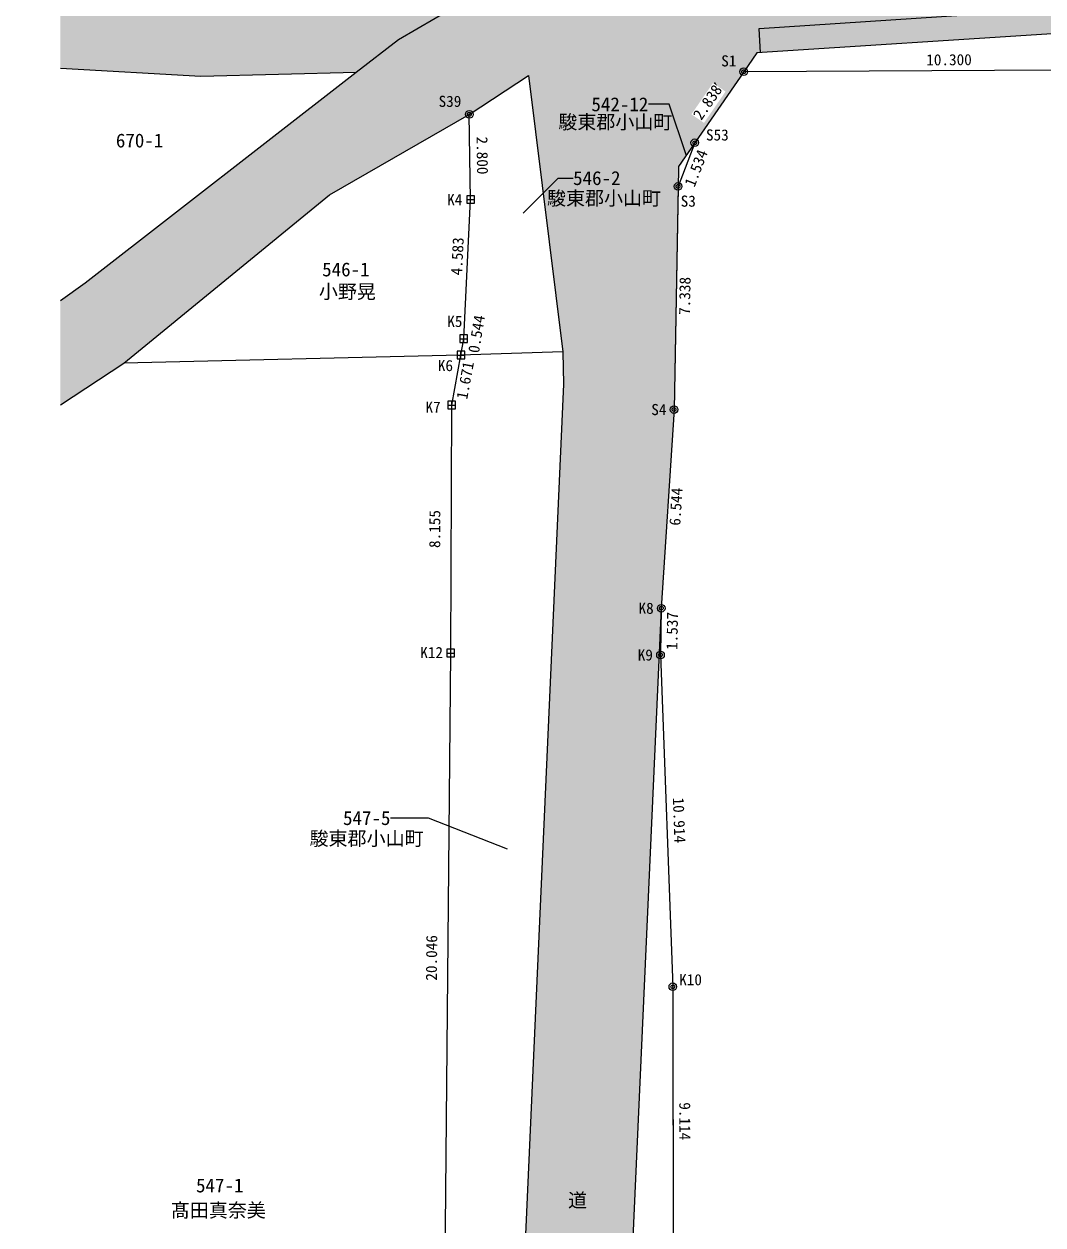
# Model space of a CAD drawing. Units: millimetres, scale not verified. Extents: x 5000 to 205306, y 5000 to 143512.
# Drawn here: x 38369 to 71865, y 74564 to 114042 of the extents above; entities that cross this region are included whole.
import ezdxf
from ezdxf.enums import TextEntityAlignment as Align

# ---------------------------------------------------------------- set-up
doc = ezdxf.new("R2010")
doc.units = ezdxf.units.MM
doc.header["$LTSCALE"] = 250
doc.header["$PDMODE"] = 32
doc.header["$PDSIZE"] = 125
for name, color, linetype, lineweight in [('プロットマーク', 5, 'Continuous', 13), ('ベクトルデータ', 5, 'Continuous', 13), ('地番名', 5, 'Continuous', 13), ('測量図', 1, 'Continuous', 25), ('結線', 5, 'Continuous', 13)]:
    doc.layers.add(name, color=color, linetype=linetype, lineweight=lineweight)
for name, color, linetype in [('所有者', 5, 'Continuous'), ('点名', 5, 'Continuous'), ('点名(プロット1)', 1, 'Continuous'), ('点間距離', 7, 'Continuous'), ('距離', 5, 'Continuous'), ('道・水路', 254, 'Continuous')]:
    doc.layers.add(name, color=color, linetype=linetype)
doc.styles.add('ＭＳ ゴシック', font='')
doc.styles.add('ＭＳ 明朝', font='')
doc.styles.get('ＭＳ ゴシック').set_extended_font_data('MS Gothic')
doc.styles.get('ＭＳ 明朝').set_extended_font_data('MS Mincho')

msp = doc.modelspace()

# ---------------------------------------------------------------- hatches: boundary and pattern name
at = {"layer": '道・水路'}
for color, points in [(256, [(118248.3, 124504.3), (120039.2, 124603.2), (122706.8, 124741.3), (150383.9, 126249.2), (161437.4, 126031.9), (164126.2, 126045.9), (179080, 125791.5), (185680.4, 126222.3), (191062.4, 126721.6), (191062.4, 117405.9), (190345.8, 117362.8), (190086.7, 118330.7), (182849.3, 118988.3), (178673.8, 118993.5), (154781.6, 119588.5), (142245.3, 119215.7), (127249.9, 118228.3), (120435, 117708), (107943.3, 116868.2), (99659.7, 116351.3), (62531.1, 113895.7), (62576, 113101), (62453.9, 113093.2), (62028.6, 112475.4), (60419.3, 110137.8), (59880.6, 109355.3), (59738.1, 101368.8), (59318.4, 94838), (55986.4, 20923.3), (59015, 22102.5), (97828.7, 36729.8), (132385.3, 49882.4), (145887.3, 54624.8), (148802.4, 51506), (106644.5, 35883.7), (44625.2, 13190.1), (42791.4, 12433.5), (38369.4, 10602.9), (38369.4, 14558.7), (43704.5, 16747.8), (51607.5, 19666), (52966.2, 23814.4), (53700.5, 47252.9), (53901.2, 52749.2), (56100.5, 102203), (56082.2, 103270.4), (54955.9, 112350.8), (53007.3, 111073.5), (48407.7, 108426.9), (41653.3, 102894.5), (39565.7, 101528.5), (39565.7, 104944.9), (40377.1, 105522.4), (49287, 112447.5), (50676.5, 113518.9), (57310.8, 117390.7), (58693.4, 119725.7), (61819.4, 127075.7), (68707.5, 143038.4), (71568.6, 143038.4), (64891.5, 127240.5), (64528.4, 126403.3), (62316, 121284.7)]), (256, [(46087.4, 120192.9), (56721.2, 120902.2), (55260.6, 128845.5), (55712, 131996.2), (56225.9, 135305.9), (56636.8, 143038.4), (58438.9, 143038.4), (58023.9, 136008.6), (57139.9, 128772.1), (57407.5, 127314.2), (58693.4, 119725.7), (57310.8, 117390.7), (50676.5, 113518.9), (49287, 112447.5), (44177.9, 112315.8), (39565.7, 112575), (39565.7, 120350)]), (7, [(154781.6, 119588.5), (178673.8, 118993.5), (182849.3, 118988.3), (190024.8, 119553.7), (190283.9, 118585.7), (184308.1, 118077.2), (181596, 117960.9), (173287.3, 118103.2), (162923.8, 118401.7), (162519.9, 118400), (152938.3, 118360.7), (141740.2, 118154.6), (128162.5, 117375.3), (119434.6, 116781.4), (107761, 115996.7), (62576, 113101), (62531.1, 113895.7), (99659.7, 116351.3), (107943.3, 116868.2), (120435, 117708), (127249.9, 118228.3), (142245.3, 119215.7)])]:
    msp.add_hatch(color=color, dxfattribs=at).paths.add_polyline_path(points)

# ---------------------------------------------------------------- linework, layer by layer
at = {"layer": 'プロットマーク', "color": 1}
for p, q in [((52926, 108273.9), (53176, 108273.9)), ((53051, 108148.9), (53051, 108398.9)), ((52270.8, 93362.2), (52520.8, 93362.2)), ((52395.8, 93237.2), (52395.8, 93487.2))]:
    msp.add_line(p, q, dxfattribs=at)
for points in [[(52926, 108148.9), (53176, 108148.9), (53176, 108398.9), (52926, 108398.9)], [(52270.8, 93237.2), (52520.8, 93237.2), (52520.8, 93487.2), (52270.8, 93487.2)]]:
    msp.add_lwpolyline(points, close=True, dxfattribs=at)
at = {"layer": 'プロットマーク'}
for centre in [(62028.6, 112475.4), (60419.3, 110137.8), (59869.8, 108705.4), (59738.1, 101368.8), (59318.4, 94838), (59292, 93301), (59696.8, 82394.3)]:
    msp.add_circle(centre, 125, dxfattribs=at)
at = {"layer": 'プロットマーク', "color": 1}
msp.add_circle((53007.3, 111073.5), 125, dxfattribs=at)
at = {"layer": 'プロットマーク'}
for p in [(62028.6, 112475.4), (60419.3, 110137.8), (59869.8, 108705.4), (59738.1, 101368.8), (59318.4, 94838), (59292, 93301), (59696.8, 82394.3)]:
    msp.add_point(p, dxfattribs=at)
at = {"layer": 'プロットマーク', "color": 1}
msp.add_point((53007.3, 111073.5), dxfattribs=at)
at = {"layer": 'ベクトルデータ'}
msp.add_line((62453.9, 113093.2), (62028.6, 112475.4), dxfattribs=at)
msp.add_lwpolyline([(49287, 112447.5), (44177.9, 112315.8), (39565.7, 112575)], dxfattribs=at)
at = {"layer": '地番名'}
for points in [[(54775.1, 107828.9), (55924.6, 108978.3), (56419.3, 108978.3)], [(54262.6, 86921.2), (51662.6, 87940.5), (50418.5, 87940.5)]]:
    msp.add_lwpolyline(points, dxfattribs=at)
at = {"layer": '測量図'}
msp.add_lwpolyline([(50233.1, 20460.7), (52626.1, 23896.9), (52658.4, 33196.9), (52970.6, 47128.6), (53700.5, 47252.9), (52112.9, 47440.6), (52163.5, 52956.2), (52167.3, 53269.3), (52218.3, 73316.8), (52395.8, 93362.2), (52430, 101517.3), (52734, 103160.2), (52822.2, 103696.5), (53051, 108273.9), (53007.3, 111073.5)], dxfattribs=at)
at = {"layer": '結線'}
for p, q in [((72328.5, 112525.7), (62028.6, 112475.4)), ((62028.6, 112475.4), (60419.3, 110137.8)), ((60419.3, 110137.8), (59869.8, 108705.4)), ((59869.8, 108705.4), (59738.1, 101368.8)), ((59738.1, 101368.8), (59318.4, 94838)), ((59318.4, 94838), (59292, 93301)), ((59292, 93301), (59696.8, 82394.3)), ((59696.8, 82394.3), (59703.7, 73279.9))]:
    msp.add_line(p, q, dxfattribs=at)

# ---------------------------------------------------------------- texts
at = {"layer": '地番名', "style": 'ＭＳ 明朝'}
for s, p in [('542-12', (57020.8, 111403.2)), ('546-2', (56419.3, 108978.3)), ('546-1', (48170, 105975.7)), ('547-5', (48856, 87940.5))]:
    msp.add_text(s, height=458.2, dxfattribs=at).set_placement(p, align=Align.MIDDLE_LEFT)
for s, p in [('670-1', (41389.1, 109846.5)), ('547-1', (44023.7, 75497.8)), ('道', (56255.6, 75008.9))]:
    msp.add_text(s, height=458.2, dxfattribs=at).set_placement(p, align=Align.BOTTOM_LEFT)
at = {"layer": '所有者', "style": 'ＭＳ 明朝'}
for s, p in [('駿東郡小山町', (55932.7, 110454.9)), ('駿東郡小山町', (55561.1, 107949.6)), ('小野晃', (48062.6, 104881)), ('駿東郡小山町', (47755.4, 86902.7)), ('髙田真奈美', (43193.2, 74682.8))]:
    msp.add_text(s, height=458.2, dxfattribs=at).set_placement(p, align=Align.BOTTOM_LEFT)
at = {"layer": '点名', "style": 'ＭＳ ゴシック'}
for s, p in [('S1', (61786.4, 112537.3)), ('S53', (61535.1, 110102.7))]:
    msp.add_text(s, height=366.6, dxfattribs=at).set_placement(p, align=Align.BOTTOM_RIGHT)
at = {"layer": '点名', "color": 1, "style": 'ＭＳ ゴシック'}
msp.add_text('S39', height=366.6, dxfattribs=at).set_placement((51998.3, 111207.6), align=Align.BOTTOM_LEFT)
at = {"layer": '点名', "style": 'ＭＳ ゴシック'}
for s, p in [('S3', (60454, 108220.4)), ('S4', (59488.1, 101368.8)), ('K8', (59068.4, 94838)), ('K9', (59042, 93301)), ('K10', (60654.4, 82627.1))]:
    msp.add_text(s, height=366.6, dxfattribs=at).set_placement(p, align=Align.MIDDLE_RIGHT)
at = {"layer": '点名(プロット1)', "style": 'ＭＳ ゴシック'}
for s, p in [('K4', (52527.2, 107975)), ('K7', (51815.6, 101153.9)), ('K12', (51768.6, 93089.3))]:
    msp.add_text(s, height=366.6, dxfattribs=at).set_placement(p, align=Align.BOTTOM_CENTER)
at = {"layer": '距離', "style": 'ＭＳ ゴシック'}
msp.add_text('2.837', height=366.6, rotation=55.454, dxfattribs=at).set_placement((61121, 111377.5), align=Align.BOTTOM_CENTER)

# ---------------------------------------------------------------- next in the draw order: wipeouts: each hides what was drawn before it
for points in [[(68027.9, 112572.3), (69527.8, 112579.6), (69525.4, 113079.6), (68025.4, 113072.3)], [(60721.8, 110791.3), (61430.6, 111820.9), (61018.8, 112104.4), (60310, 111074.9)], [(53133.6, 110341.3), (53153.1, 109091.5), (53653, 109099.3), (53633.5, 110349.1)], [(60511.8, 108617.2), (60959.5, 109784.3), (60492.7, 109963.4), (60045, 108796.3)], [(52875.6, 105767.9), (52938, 107016.4), (52438.6, 107041.3), (52376.2, 105792.9)], [(60370.5, 104474.9), (60393, 105724.7), (59893, 105733.7), (59870.6, 104483.9)], [(53432.3, 103188.5), (53635.2, 104421.9), (53141.8, 104503.1), (52938.9, 103269.6)], [(53043.7, 101659.8), (53271.1, 102888.9), (52779.5, 102979.9), (52552, 101750.7)], [(60050.2, 97534.5), (60130.4, 98782), (59631.4, 98814), (59551.3, 97566.6)], [(52160.3, 96815.8), (52165.5, 98065.8), (51665.5, 98067.9), (51660.3, 96817.9)], [(59956.3, 93461.9), (59977.8, 94711.7), (59477.9, 94720.3), (59456.4, 93470.4)], [(59587.1, 88606.4), (59642.7, 87107.4), (60142.3, 87126), (60086.7, 88625)], [(52050.5, 82591.7), (52063.7, 84091.7), (51563.8, 84096.1), (51550.5, 82596.2)], [(59801, 78598.1), (59802, 77348.1), (60302, 77348.5), (60301, 78598.5)]]:
    msp.add_wipeout(points)

# ---------------------------------------------------------------- next in the draw order: linework, layer by layer
at = {"layer": 'プロットマーク', "color": 1}
for p, q in [((52697.2, 103696.5), (52947.2, 103696.5)), ((52822.2, 103571.5), (52822.2, 103821.5)), ((52609, 103160.2), (52859, 103160.2)), ((52734, 103035.2), (52734, 103285.2)), ((52305, 101517.3), (52555, 101517.3)), ((52430, 101392.3), (52430, 101642.3))]:
    msp.add_line(p, q, dxfattribs=at)
for points in [[(52697.2, 103571.5), (52947.2, 103571.5), (52947.2, 103821.5), (52697.2, 103821.5)], [(52609, 103035.2), (52859, 103035.2), (52859, 103285.2), (52609, 103285.2)], [(52305, 101392.3), (52555, 101392.3), (52555, 101642.3), (52305, 101642.3)]]:
    msp.add_lwpolyline(points, close=True, dxfattribs=at)
at = {"layer": 'ベクトルデータ'}
for p, q in [((72333.7, 113725.7), (62453.9, 113093.2)), ((62028.6, 112475.4), (59880.6, 109355.3)), ((60419.3, 110137.8), (59869.8, 108705.4)), ((59880.6, 109355.3), (59880.1, 109279.2)), ((59880.1, 109279.2), (59738.1, 101368.8)), ((59738.1, 101368.8), (59318.4, 94838))]:
    msp.add_line(p, q, dxfattribs=at)
for points in [[(64316.5, 132866.9), (62120.2, 127779.1), (61819.4, 127075.7), (58693.4, 119725.7), (57310.8, 117390.7), (50676.5, 113518.9), (49287, 112447.5), (40377.1, 105522.4), (39565.7, 104944.9)], [(62576, 113100.1), (62531.1, 113895.7), (99659.7, 116351.3), (107943.3, 116868.2), (120435, 117708), (127249.9, 118228.3), (142245.3, 119215.7), (154781.6, 119588.5), (178080.2, 119008.3)], [(39565.7, 101528.5), (41653.3, 102894.5), (48407.7, 108426.9), (53007.3, 111073.5), (54955.9, 112350.8), (56082.2, 103270.4), (56100.5, 102203), (54857.3, 74247.5), (53901.2, 52749.2), (53700.5, 47252.9), (52966.2, 23814.4), (51607.5, 19666), (43704.5, 16747.8), (38369.4, 14558.7)], [(56082.2, 103270.4), (52712.1, 103159.7), (41653.3, 102894.5)], [(59318.4, 94838), (58066.9, 67076.4), (57652.6, 57885.7), (56891.6, 41002.9), (55986.4, 20923.3)]]:
    msp.add_lwpolyline(points, dxfattribs=at)
at = {"layer": '地番名'}
msp.add_lwpolyline([(60137.4, 109744.5), (59574.8, 111403.2), (58895.8, 111403.2)], dxfattribs=at)
at = {"layer": '測量図'}
msp.add_lwpolyline([(72328.5, 112525.7), (62028.6, 112475.4), (60419.3, 110137.8), (59869.8, 108705.4), (59738.1, 101368.8), (59318.4, 94838), (59292, 93301), (59696.8, 82394.3), (59703.7, 73279.9), (59744.2, 53209.2), (59619.5, 41009.8), (58819.1, 33200.7), (59015, 22102.5), (97828.7, 36729.8)], dxfattribs=at)

# ---------------------------------------------------------------- next in the draw order: texts
at = {"layer": '点名(プロット1)', "style": 'ＭＳ ゴシック'}
for s, p in [('K5', (52531.2, 103973.3)), ('K6', (52221.6, 102522.3))]:
    msp.add_text(s, height=366.6, dxfattribs=at).set_placement(p, align=Align.BOTTOM_CENTER)
at = {"layer": '点間距離', "color": 1, "style": 'ＭＳ ゴシック'}
for s, rotation, p in [('10.300', 0.28, (68777.8, 112575.9)), ('2.838', 55.454, (61076.2, 111306.1)), ('2.800', 270.894, (53143.3, 109716.4)), ('1.534', 69.014, (60735.6, 109200.8)), ('4.583', 87.138, (52906.8, 106392.2)), ('7.338', 88.971, (60381.7, 105099.8)), ('0.544', 80.661, (53533.7, 103805.2)), ('1.671', 79.516, (53157.4, 102274.3)), ('6.544', 86.323, (60090.3, 98158.3)), ('8.155', 89.76, (52162.9, 97440.8)), ('1.537', 89.016, (59967, 94086.8)), ('10.914', 272.125, (59614.9, 87856.9)), ('20.046', 89.493, (52057.1, 83341.7)), ('9.114', 270.044, (59801.5, 77973.1))]:
    msp.add_text(s, height=366.6, rotation=rotation, dxfattribs=at).set_placement(p, align=Align.BOTTOM_CENTER)

doc.saveas('drawing.dxf')
